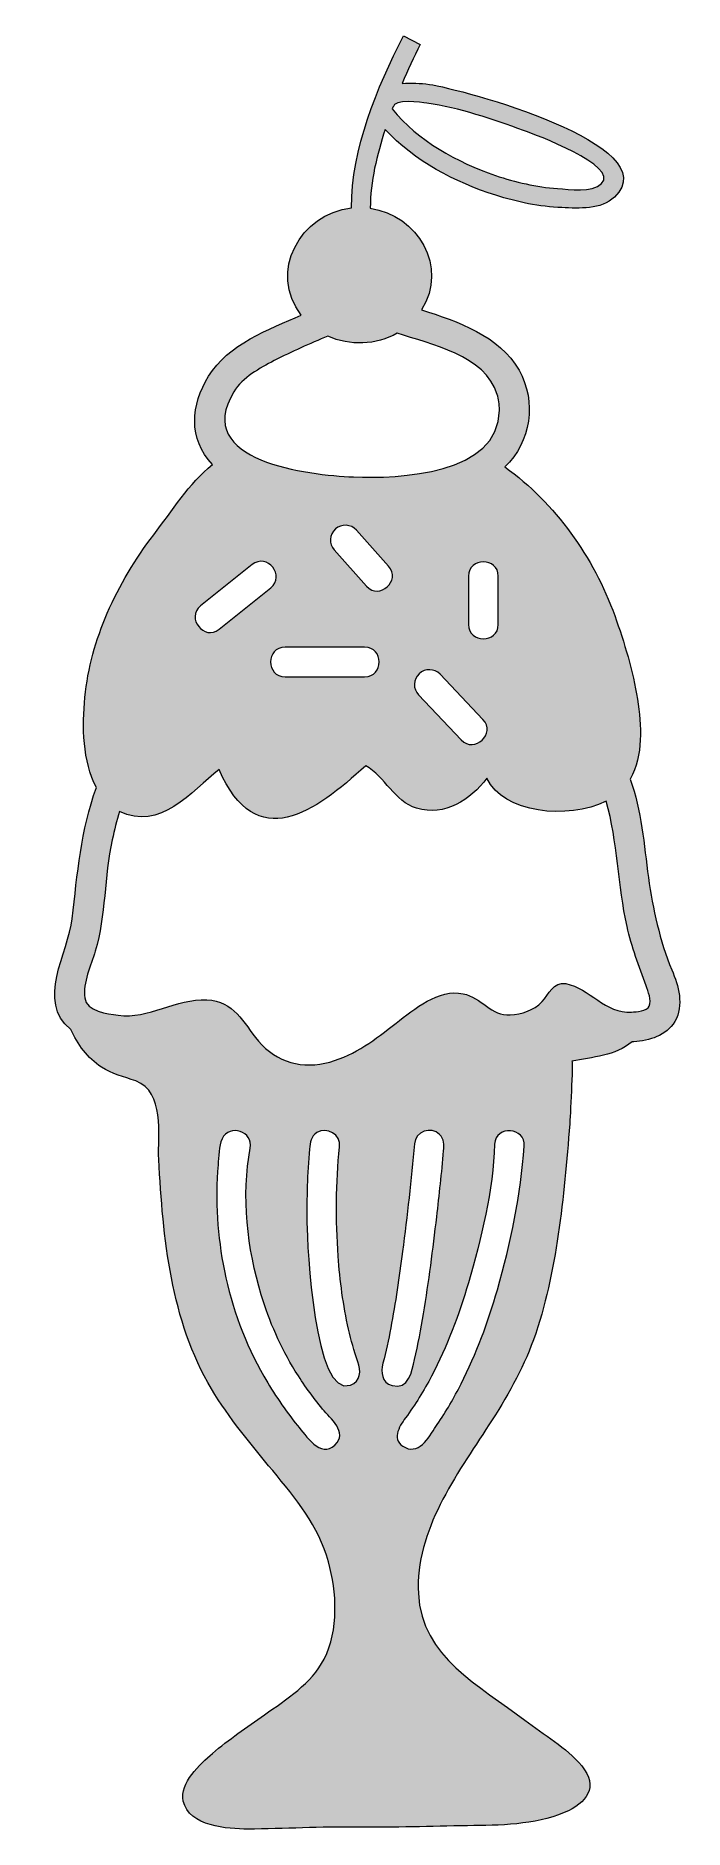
# Model space of a CAD drawing. Header units: inches. Extents: x -1 to 36, y 0 to 102.
import ezdxf

# ---------------------------------------------------------------- set-up
doc = ezdxf.new("R2010")
doc.units = ezdxf.units.IN
doc.header["$MEASUREMENT"] = 0
doc.layers.add('Layer 1', color=7, linetype='Continuous')

msp = doc.modelspace()

# ---------------------------------------------------------------- hatches: boundary and pattern name
at = {"layer": 'Layer 1', "true_color": 0xf4b8d3}
h = msp.add_hatch(color=254, dxfattribs=at)
h.dxf.hatch_style = 2
edge = h.paths.add_edge_path()
edge.add_spline(control_points=[(33.66, 53.91), (33.4, 55.78), (33.28, 57.7), (32.62, 59.49), (33.37, 60.84), (33.28, 62.53), (33.04, 64.01), (32.78, 65.62), (32.3, 67.22), (31.75, 68.75), (30.54, 72.08), (28.4, 75.09), (25.52, 77.18), (27, 78.57), (27.33, 80.88), (26.33, 82.65), (25.21, 84.62), (22.83, 85.42), (20.8, 86.08), (22.33, 88.49), (20.57, 91.46), (17.89, 91.83), (17.89, 93.35), (18.27, 94.86), (18.73, 96.3), (20.4, 94.51), (22.69, 93.3), (25.01, 92.57), (26.22, 92.18), (27.48, 91.92), (28.76, 91.87), (29.73, 91.83), (30.98, 91.73), (31.74, 92.47), (34.81, 95.43), (23.01, 98.6), (21.24, 98.85), (21.24, 98.85), (21.24, 98.85), (21.24, 98.85), (20.73, 98.92), (20.21, 98.95), (19.7, 98.9), (20.01, 99.65), (20.35, 100.39), (20.72, 101.11), (20.72, 101.11), (19.77, 101.6), (19.77, 101.6), (18.27, 98.65), (16.82, 95.2), (16.82, 91.85), (13.93, 91.54), (12.08, 88.22), (13.98, 85.78), (12.15, 85), (9.81, 84.1), (8.72, 82.32), (7.73, 80.69), (7.54, 78.77), (8.95, 77.32), (7.59, 76.22), (6.67, 74.7), (5.61, 73.33), (4.57, 71.96), (3.67, 70.48), (2.98, 68.9), (2.33, 67.38), (1.87, 65.77), (1.71, 64.12), (1.55, 62.5), (1.58, 60.49), (2.36, 59.01), (1.47, 56.58), (1.29, 54.12), (0.99, 51.58), (0.76, 49.64), (-1.07, 46.89), (0.91, 45.31), (1.28, 44.46), (1.88, 43.68), (2.65, 43.17), (3.25, 42.78), (3.93, 42.63), (4.59, 42.39), (6.27, 41.76), (5.82, 39.36), (5.9, 37.93), (6.13, 33.52), (6.58, 28.8), (8.89, 24.94), (9.88, 23.28), (11.13, 21.8), (12.36, 20.31), (13.66, 18.73), (14.96, 17.17), (15.52, 15.15), (15.99, 13.42), (16.12, 11.27), (15.27, 9.63), (14.55, 8.23), (13.14, 7.36), (11.89, 6.47), (10.89, 5.76), (9.87, 5.08), (8.94, 4.28), (8.24, 3.67), (7.06, 2.64), (7.29, 1.58), (7.6, 0.15), (9.82, 0), (10.94, 0), (13.02, 0.01), (15.08, 0.14), (17.17, 0.11), (19.25, 0.08), (21.33, 0.16), (23.41, 0.19), (25.23, 0.21), (27.19, 0.23), (28.89, 0.93), (30.16, 1.46), (30.86, 2.4), (29.88, 3.58), (28.99, 4.64), (27.73, 5.34), (26.65, 6.17), (24.09, 8.14), (20.8, 9.71), (20.62, 13.34), (20.44, 16.93), (22.77, 20.04), (24.62, 22.9), (25.62, 24.44), (26.51, 25.99), (27.14, 27.72), (27.84, 29.65), (28.24, 31.66), (28.55, 33.7), (28.85, 35.77), (29.03, 37.86), (29.2, 39.95), (29.22, 40.18), (29.39, 43.52), (29.32, 43.5), (30.48, 43.75), (31.8, 43.79), (32.73, 44.61), (32.77, 44.61), (32.8, 44.61), (32.83, 44.61), (33.71, 44.67), (34.68, 44.94), (35.16, 45.76), (35.69, 46.67), (35.36, 47.78), (34.99, 48.68), (34.29, 50.35), (33.92, 52.12), (33.66, 53.91)], knot_values=[0, 0, 0, 0, 1, 1, 1, 2, 2, 2, 3, 3, 3, 4, 4, 4, 5, 5, 5, 6, 6, 6, 7, 7, 7, 8, 8, 8, 9, 9, 9, 10, 10, 10, 11, 11, 11, 12, 12, 12, 13, 13, 13, 14, 14, 14, 15, 15, 15, 16, 16, 16, 17, 17, 17, 18, 18, 18, 19, 19, 19, 20, 20, 20, 21, 21, 21, 22, 22, 22, 23, 23, 23, 24, 24, 24, 25, 25, 25, 26, 26, 26, 27, 27, 27, 28, 28, 28, 29, 29, 29, 30, 30, 30, 31, 31, 31, 32, 32, 32, 33, 33, 33, 34, 34, 34, 35, 35, 35, 36, 36, 36, 37, 37, 37, 38, 38, 38, 39, 39, 39, 40, 40, 40, 41, 41, 41, 42, 42, 42, 43, 43, 43, 44, 44, 44, 45, 45, 45, 46, 46, 46, 47, 47, 47, 48, 48, 48, 49, 49, 49, 50, 50, 50, 51, 51, 51, 52, 52, 52, 53, 53, 53, 53], degree=3, periodic=1)
edge = h.paths.add_edge_path()
edge.add_spline(control_points=[(19.17, 97.56), (19.17, 97.56), (19.19, 97.56), (19.19, 97.56), (19.21, 98.05), (20.8, 97.83), (21.1, 97.79), (21.1, 97.79), (21.1, 97.79), (21.1, 97.79), (22.95, 97.54), (24.84, 96.86), (26.58, 96.24), (27.22, 96.01), (32.03, 94.24), (31, 93.23), (30.46, 92.7), (29.18, 92.91), (28.5, 92.95), (27.31, 93.03), (26.12, 93.31), (24.99, 93.69), (22.81, 94.44), (20.6, 95.64), (19.13, 97.46), (19.15, 97.5), (19.16, 97.53), (19.17, 97.56)], knot_values=[0, 0, 0, 0, 1, 1, 1, 2, 2, 2, 3, 3, 3, 4, 4, 4, 5, 5, 5, 6, 6, 6, 7, 7, 7, 8, 8, 8, 9, 9, 9, 9], degree=3, periodic=1)
edge = h.paths.add_edge_path()
edge.add_spline(control_points=[(10.16, 81.44), (10.65, 82.25), (11.63, 82.77), (12.44, 83.2), (13.43, 83.72), (14.46, 84.15), (15.49, 84.59), (16.73, 84.02), (18.22, 84.08), (19.41, 84.75), (21.31, 84.13), (24.42, 83.5), (25.09, 81.28), (25.09, 81.28), (25.09, 81.28), (25.09, 81.28), (25.17, 81.02), (25.21, 80.73), (25.21, 80.4), (25.21, 76.74), (19.49, 76.5), (16.93, 76.61), (14.41, 76.72), (7.74, 77.47), (10.16, 81.44), (10.16, 81.44), (10.16, 81.44), (10.16, 81.44)], knot_values=[0, 0, 0, 0, 1, 1, 1, 2, 2, 2, 3, 3, 3, 4, 4, 4, 5, 5, 5, 6, 6, 6, 7, 7, 7, 8, 8, 8, 9, 9, 9, 9], degree=3, periodic=1)
edge = h.paths.add_edge_path()
edge.add_spline(control_points=[(23.46, 68.25), (23.46, 68.25), (23.46, 70.99), (23.46, 70.99), (23.46, 72.07), (25.15, 72.07), (25.15, 70.99), (25.15, 70.99), (25.15, 68.25), (25.15, 68.25), (25.15, 67.17), (23.46, 67.17), (23.46, 68.25)], knot_values=[0, 0, 0, 0, 1, 1, 1, 2, 2, 2, 3, 3, 3, 4, 4, 4, 4], degree=3, periodic=1)
edge = h.paths.add_edge_path()
edge.add_spline(control_points=[(23.05, 61.71), (23.05, 61.71), (20.63, 64.27), (20.63, 64.27), (20.3, 64.6), (20.32, 65.14), (20.66, 65.46), (20.99, 65.78), (21.53, 65.76), (21.85, 65.43), (21.85, 65.43), (24.28, 62.87), (24.28, 62.87), (25.03, 62.08), (23.8, 60.92), (23.05, 61.71)], knot_values=[0, 0, 0, 0, 1, 1, 1, 2, 2, 2, 3, 3, 3, 4, 4, 4, 5, 5, 5, 5], degree=3, periodic=1)
edge = h.paths.add_edge_path()
edge.add_spline(control_points=[(17.68, 70.42), (17.68, 70.42), (15.85, 72.47), (15.85, 72.47), (15.54, 72.82), (15.57, 73.35), (15.91, 73.66), (16.26, 73.97), (16.79, 73.94), (17.11, 73.59), (17.11, 73.59), (18.93, 71.55), (18.93, 71.55), (19.66, 70.74), (18.4, 69.61), (17.68, 70.42)], knot_values=[0, 0, 0, 0, 1, 1, 1, 2, 2, 2, 3, 3, 3, 4, 4, 4, 5, 5, 5, 5], degree=3, periodic=1)
edge = h.paths.add_edge_path()
edge.add_spline(control_points=[(17.57, 65.28), (17.57, 65.28), (13.06, 65.28), (13.06, 65.28), (11.97, 65.28), (11.97, 66.97), (13.06, 66.97), (13.06, 66.97), (17.57, 66.97), (17.57, 66.97), (18.66, 66.97), (18.66, 65.28), (17.57, 65.28)], knot_values=[0, 0, 0, 0, 1, 1, 1, 2, 2, 2, 3, 3, 3, 4, 4, 4, 4], degree=3, periodic=1)
edge = h.paths.add_edge_path()
edge.add_spline(control_points=[(8.27, 69.3), (8.27, 69.3), (11.19, 71.64), (11.19, 71.64), (12.04, 72.32), (13.1, 71.01), (12.25, 70.33), (12.25, 70.33), (9.32, 67.98), (9.32, 67.98), (8.48, 67.3), (7.42, 68.62), (8.27, 69.3)], knot_values=[0, 0, 0, 0, 1, 1, 1, 2, 2, 2, 3, 3, 3, 4, 4, 4, 4], degree=3, periodic=1)
edge = h.paths.add_edge_path()
edge.add_spline(control_points=[(15.89, 21.76), (15.06, 20.99), (14.22, 22.31), (13.77, 22.86), (13.06, 23.74), (12.42, 24.67), (11.86, 25.66), (10.8, 27.51), (10.05, 29.54), (9.62, 31.63), (9.22, 33.59), (9.09, 35.63), (9.26, 37.63), (9.3, 38.09), (9.29, 38.68), (9.49, 39.11), (9.9, 39.99), (11.28, 39.53), (11.08, 38.58), (11.08, 38.58), (11.08, 38.58), (11.08, 38.58), (10.58, 35.87), (10.91, 32.89), (11.71, 30.27), (12.16, 28.76), (12.81, 27.3), (13.64, 25.95), (14.11, 25.2), (14.62, 24.48), (15.19, 23.8), (15.62, 23.27), (16.65, 22.47), (15.89, 21.76)], knot_values=[0, 0, 0, 0, 1, 1, 1, 2, 2, 2, 3, 3, 3, 4, 4, 4, 5, 5, 5, 6, 6, 6, 7, 7, 7, 8, 8, 8, 9, 9, 9, 10, 10, 10, 11, 11, 11, 11], degree=3, periodic=1)
edge = h.paths.add_edge_path()
edge.add_spline(control_points=[(16.76, 25.15), (14.7, 24.4), (14.32, 33.07), (14.3, 34.34), (14.28, 35.74), (14.32, 37.14), (14.44, 38.53), (14.48, 38.9), (14.52, 39.25), (14.86, 39.46), (15.45, 39.83), (16.23, 39.34), (16.15, 38.65), (15.93, 36.6), (15.93, 34.51), (16.07, 32.46), (16.17, 31.07), (16.35, 29.68), (16.66, 28.32), (16.8, 27.7), (16.97, 27.08), (17.18, 26.48), (17.36, 25.97), (17.38, 25.37), (16.76, 25.15)], knot_values=[0, 0, 0, 0, 1, 1, 1, 2, 2, 2, 3, 3, 3, 4, 4, 4, 5, 5, 5, 6, 6, 6, 7, 7, 7, 8, 8, 8, 8], degree=3, periodic=1)
edge = h.paths.add_edge_path()
edge.add_spline(control_points=[(19.13, 25.13), (18.53, 25.3), (18.48, 25.88), (18.61, 26.39), (18.79, 27.05), (18.93, 27.72), (19.05, 28.39), (19.32, 29.83), (19.53, 31.27), (19.72, 32.72), (19.98, 34.75), (20.21, 36.79), (20.4, 38.83), (20.46, 39.52), (21.32, 39.84), (21.82, 39.36), (22.09, 39.1), (22.09, 38.77), (22.05, 38.43), (21.94, 37.18), (21.8, 35.93), (21.66, 34.69), (21.44, 32.85), (21.21, 31.02), (20.91, 29.2), (20.76, 28.33), (20.6, 27.46), (20.4, 26.6), (20.26, 25.96), (20.07, 24.86), (19.13, 25.13)], knot_values=[0, 0, 0, 0, 1, 1, 1, 2, 2, 2, 3, 3, 3, 4, 4, 4, 5, 5, 5, 6, 6, 6, 7, 7, 7, 8, 8, 8, 9, 9, 9, 10, 10, 10, 10], degree=3, periodic=1)
edge = h.paths.add_edge_path()
edge.add_spline(control_points=[(26.62, 38.69), (26.42, 35.95), (25.86, 33.2), (25.1, 30.56), (24.57, 28.73), (23.9, 26.93), (23.04, 25.23), (22.64, 24.43), (22.19, 23.66), (21.69, 22.92), (21.31, 22.36), (20.73, 21.21), (19.88, 21.61), (19.05, 22.01), (19.51, 22.79), (19.89, 23.3), (20.44, 24.05), (20.93, 24.84), (21.37, 25.67), (22.25, 27.34), (22.92, 29.13), (23.45, 30.95), (24.19, 33.46), (24.85, 36.18), (24.94, 38.81), (24.94, 38.81), (24.94, 38.81), (24.94, 38.81), (25.01, 39.89), (26.7, 39.78), (26.62, 38.69)], knot_values=[0, 0, 0, 0, 1, 1, 1, 2, 2, 2, 3, 3, 3, 4, 4, 4, 5, 5, 5, 6, 6, 6, 7, 7, 7, 8, 8, 8, 9, 9, 9, 10, 10, 10, 10], degree=3, periodic=1)
edge = h.paths.add_edge_path()
edge.add_spline(control_points=[(33.71, 46.63), (33.58, 46.33), (32.97, 46.31), (32.71, 46.29), (32.71, 46.29), (32.71, 46.29), (32.71, 46.29), (31.21, 46.18), (30.33, 47.66), (28.97, 47.9), (28.27, 48.02), (28.02, 47.29), (27.63, 46.88), (27.14, 46.37), (26.5, 46.18), (25.82, 46.13), (25.82, 46.13), (25.82, 46.13), (25.82, 46.13), (24.77, 46.04), (24.18, 47.13), (23.16, 47.33), (23.16, 47.33), (23.16, 47.33), (23.16, 47.33), (21.76, 47.62), (20.38, 46.46), (19.36, 45.66), (18.16, 44.73), (17.07, 43.88), (15.59, 43.46), (14.07, 43.04), (12.58, 43.42), (11.55, 44.65), (10.68, 45.69), (10.17, 46.92), (8.62, 46.99), (8.62, 46.99), (8.62, 46.99), (8.62, 46.99), (6.88, 47.06), (5.32, 45.88), (3.59, 46.11), (3.59, 46.11), (3.59, 46.11), (3.59, 46.11), (2.99, 46.19), (1.81, 46.33), (1.7, 47.09), (1.58, 47.95), (2.06, 48.93), (2.3, 49.74), (2.9, 51.78), (2.8, 53.96), (3.26, 56.05), (3.38, 56.6), (3.52, 57.14), (3.68, 57.66), (5.93, 56.52), (7.77, 58.77), (9.32, 60.04), (11.41, 55.18), (14.77, 57.62), (17.63, 60.25), (18.75, 59.62), (19.23, 58.23), (20.52, 57.84), (22.11, 57.36), (23.57, 58.32), (24.5, 59.54), (25.41, 57.55), (29.1, 57.17), (31.26, 58.24), (31.93, 55.94), (31.92, 53.47), (32.45, 51.14), (32.71, 49.98), (33.11, 48.89), (33.53, 47.78), (33.64, 47.47), (33.85, 46.97), (33.71, 46.63)], knot_values=[0, 0, 0, 0, 1, 1, 1, 2, 2, 2, 3, 3, 3, 4, 4, 4, 5, 5, 5, 6, 6, 6, 7, 7, 7, 8, 8, 8, 9, 9, 9, 10, 10, 10, 11, 11, 11, 12, 12, 12, 13, 13, 13, 14, 14, 14, 15, 15, 15, 16, 16, 16, 17, 17, 17, 18, 18, 18, 19, 19, 19, 20, 20, 20, 21, 21, 21, 22, 22, 22, 23, 23, 23, 24, 24, 24, 25, 25, 25, 26, 26, 26, 27, 27, 27, 27], degree=3, periodic=1)

# ---------------------------------------------------------------- linework, layer by layer
at = {"layer": 'Layer 1', "lineweight": 0}
for points, knots in [([(33.66, 53.91), (33.4, 55.78), (33.28, 57.7), (32.62, 59.49), (33.37, 60.84), (33.28, 62.53), (33.04, 64.01), (32.78, 65.62), (32.3, 67.22), (31.75, 68.75), (30.54, 72.08), (28.4, 75.09), (25.52, 77.18), (27, 78.57), (27.33, 80.88), (26.33, 82.65), (25.21, 84.62), (22.83, 85.42), (20.8, 86.08), (22.33, 88.49), (20.57, 91.46), (17.89, 91.83), (17.89, 93.35), (18.27, 94.86), (18.73, 96.3), (20.4, 94.51), (22.69, 93.3), (25.01, 92.57), (26.22, 92.18), (27.48, 91.92), (28.76, 91.87), (29.73, 91.83), (30.98, 91.73), (31.74, 92.47), (34.81, 95.43), (23.01, 98.6), (21.24, 98.85), (21.24, 98.85), (21.24, 98.85), (21.24, 98.85), (20.73, 98.92), (20.21, 98.95), (19.7, 98.9), (20.01, 99.65), (20.35, 100.39), (20.72, 101.11), (20.72, 101.11), (19.77, 101.6), (19.77, 101.6), (18.27, 98.65), (16.82, 95.2), (16.82, 91.85), (13.93, 91.54), (12.08, 88.22), (13.98, 85.78), (12.15, 85), (9.81, 84.1), (8.72, 82.32), (7.73, 80.69), (7.54, 78.77), (8.95, 77.32), (7.59, 76.22), (6.67, 74.7), (5.61, 73.33), (4.57, 71.96), (3.67, 70.48), (2.98, 68.9), (2.33, 67.38), (1.87, 65.77), (1.71, 64.12), (1.55, 62.5), (1.58, 60.49), (2.36, 59.01), (1.47, 56.58), (1.29, 54.12), (0.99, 51.58), (0.76, 49.64), (-1.07, 46.89), (0.91, 45.31), (1.28, 44.46), (1.88, 43.68), (2.65, 43.17), (3.25, 42.78), (3.93, 42.63), (4.59, 42.39), (6.27, 41.76), (5.82, 39.36), (5.9, 37.93), (6.13, 33.52), (6.58, 28.8), (8.89, 24.94), (9.88, 23.28), (11.13, 21.8), (12.36, 20.31), (13.66, 18.73), (14.96, 17.17), (15.52, 15.15), (15.99, 13.42), (16.12, 11.27), (15.27, 9.63), (14.55, 8.23), (13.14, 7.36), (11.89, 6.47), (10.89, 5.76), (9.87, 5.08), (8.94, 4.28), (8.24, 3.67), (7.06, 2.64), (7.29, 1.58), (7.6, 0.15), (9.82, 0), (10.94, 0), (13.02, 0.01), (15.08, 0.14), (17.17, 0.11), (19.25, 0.08), (21.33, 0.16), (23.41, 0.19), (25.23, 0.21), (27.19, 0.23), (28.89, 0.93), (30.16, 1.46), (30.86, 2.4), (29.88, 3.58), (28.99, 4.64), (27.73, 5.34), (26.65, 6.17), (24.09, 8.14), (20.8, 9.71), (20.62, 13.34), (20.44, 16.93), (22.77, 20.04), (24.62, 22.9), (25.62, 24.44), (26.51, 25.99), (27.14, 27.72), (27.84, 29.65), (28.24, 31.66), (28.55, 33.7), (28.85, 35.77), (29.03, 37.86), (29.2, 39.95), (29.22, 40.18), (29.39, 43.52), (29.32, 43.5), (30.48, 43.75), (31.8, 43.79), (32.73, 44.61), (32.77, 44.61), (32.8, 44.61), (32.83, 44.61), (33.71, 44.67), (34.68, 44.94), (35.16, 45.76), (35.69, 46.67), (35.36, 47.78), (34.99, 48.68), (34.29, 50.35), (33.92, 52.12), (33.66, 53.91)], [0, 0, 0, 0, 1, 1, 1, 2, 2, 2, 3, 3, 3, 4, 4, 4, 5, 5, 5, 6, 6, 6, 7, 7, 7, 8, 8, 8, 9, 9, 9, 10, 10, 10, 11, 11, 11, 12, 12, 12, 13, 13, 13, 14, 14, 14, 15, 15, 15, 16, 16, 16, 17, 17, 17, 18, 18, 18, 19, 19, 19, 20, 20, 20, 21, 21, 21, 22, 22, 22, 23, 23, 23, 24, 24, 24, 25, 25, 25, 26, 26, 26, 27, 27, 27, 28, 28, 28, 29, 29, 29, 30, 30, 30, 31, 31, 31, 32, 32, 32, 33, 33, 33, 34, 34, 34, 35, 35, 35, 36, 36, 36, 37, 37, 37, 38, 38, 38, 39, 39, 39, 40, 40, 40, 41, 41, 41, 42, 42, 42, 43, 43, 43, 44, 44, 44, 45, 45, 45, 46, 46, 46, 47, 47, 47, 48, 48, 48, 49, 49, 49, 50, 50, 50, 51, 51, 51, 52, 52, 52, 53, 53, 53, 53]), ([(19.17, 97.56), (19.17, 97.56), (19.19, 97.56), (19.19, 97.56), (19.21, 98.05), (20.8, 97.83), (21.1, 97.79), (21.1, 97.79), (21.1, 97.79), (21.1, 97.79), (22.95, 97.54), (24.84, 96.86), (26.58, 96.24), (27.22, 96.01), (32.03, 94.24), (31, 93.23), (30.46, 92.7), (29.18, 92.91), (28.5, 92.95), (27.31, 93.03), (26.12, 93.31), (24.99, 93.69), (22.81, 94.44), (20.6, 95.64), (19.13, 97.46), (19.15, 97.5), (19.16, 97.53), (19.17, 97.56)], [0, 0, 0, 0, 1, 1, 1, 2, 2, 2, 3, 3, 3, 4, 4, 4, 5, 5, 5, 6, 6, 6, 7, 7, 7, 8, 8, 8, 9, 9, 9, 9]), ([(10.16, 81.44), (10.65, 82.25), (11.63, 82.77), (12.44, 83.2), (13.43, 83.72), (14.46, 84.15), (15.49, 84.59), (16.73, 84.02), (18.22, 84.08), (19.41, 84.75), (21.31, 84.13), (24.42, 83.5), (25.09, 81.28), (25.09, 81.28), (25.09, 81.28), (25.09, 81.28), (25.17, 81.02), (25.21, 80.73), (25.21, 80.4), (25.21, 76.74), (19.49, 76.5), (16.93, 76.61), (14.41, 76.72), (7.74, 77.47), (10.16, 81.44), (10.16, 81.44), (10.16, 81.44), (10.16, 81.44)], [0, 0, 0, 0, 1, 1, 1, 2, 2, 2, 3, 3, 3, 4, 4, 4, 5, 5, 5, 6, 6, 6, 7, 7, 7, 8, 8, 8, 9, 9, 9, 9]), ([(17.68, 70.42), (17.68, 70.42), (15.85, 72.47), (15.85, 72.47), (15.54, 72.82), (15.57, 73.35), (15.91, 73.66), (16.26, 73.97), (16.79, 73.94), (17.11, 73.59), (17.11, 73.59), (18.93, 71.55), (18.93, 71.55), (19.66, 70.74), (18.4, 69.61), (17.68, 70.42)], [0, 0, 0, 0, 1, 1, 1, 2, 2, 2, 3, 3, 3, 4, 4, 4, 5, 5, 5, 5]), ([(8.27, 69.3), (8.27, 69.3), (11.19, 71.64), (11.19, 71.64), (12.04, 72.32), (13.1, 71.01), (12.25, 70.33), (12.25, 70.33), (9.32, 67.98), (9.32, 67.98), (8.48, 67.3), (7.42, 68.62), (8.27, 69.3)], [0, 0, 0, 0, 1, 1, 1, 2, 2, 2, 3, 3, 3, 4, 4, 4, 4]), ([(23.46, 68.25), (23.46, 68.25), (23.46, 70.99), (23.46, 70.99), (23.46, 72.07), (25.15, 72.07), (25.15, 70.99), (25.15, 70.99), (25.15, 68.25), (25.15, 68.25), (25.15, 67.17), (23.46, 67.17), (23.46, 68.25)], [0, 0, 0, 0, 1, 1, 1, 2, 2, 2, 3, 3, 3, 4, 4, 4, 4]), ([(17.57, 65.28), (17.57, 65.28), (13.06, 65.28), (13.06, 65.28), (11.97, 65.28), (11.97, 66.97), (13.06, 66.97), (13.06, 66.97), (17.57, 66.97), (17.57, 66.97), (18.66, 66.97), (18.66, 65.28), (17.57, 65.28)], [0, 0, 0, 0, 1, 1, 1, 2, 2, 2, 3, 3, 3, 4, 4, 4, 4]), ([(23.05, 61.71), (23.05, 61.71), (20.63, 64.27), (20.63, 64.27), (20.3, 64.6), (20.32, 65.14), (20.66, 65.46), (20.99, 65.78), (21.53, 65.76), (21.85, 65.43), (21.85, 65.43), (24.28, 62.87), (24.28, 62.87), (25.03, 62.08), (23.8, 60.92), (23.05, 61.71)], [0, 0, 0, 0, 1, 1, 1, 2, 2, 2, 3, 3, 3, 4, 4, 4, 5, 5, 5, 5]), ([(33.71, 46.63), (33.58, 46.33), (32.97, 46.31), (32.71, 46.29), (32.71, 46.29), (32.71, 46.29), (32.71, 46.29), (31.21, 46.18), (30.33, 47.66), (28.97, 47.9), (28.27, 48.02), (28.02, 47.29), (27.63, 46.88), (27.14, 46.37), (26.5, 46.18), (25.82, 46.13), (25.82, 46.13), (25.82, 46.13), (25.82, 46.13), (24.77, 46.04), (24.18, 47.13), (23.16, 47.33), (23.16, 47.33), (23.16, 47.33), (23.16, 47.33), (21.76, 47.62), (20.38, 46.46), (19.36, 45.66), (18.16, 44.73), (17.07, 43.88), (15.59, 43.46), (14.07, 43.04), (12.58, 43.42), (11.55, 44.65), (10.68, 45.69), (10.17, 46.92), (8.62, 46.99), (8.62, 46.99), (8.62, 46.99), (8.62, 46.99), (6.88, 47.06), (5.32, 45.88), (3.59, 46.11), (3.59, 46.11), (3.59, 46.11), (3.59, 46.11), (2.99, 46.19), (1.81, 46.33), (1.7, 47.09), (1.58, 47.95), (2.06, 48.93), (2.3, 49.74), (2.9, 51.78), (2.8, 53.96), (3.26, 56.05), (3.38, 56.6), (3.52, 57.14), (3.68, 57.66), (5.93, 56.52), (7.77, 58.77), (9.32, 60.04), (11.41, 55.18), (14.77, 57.62), (17.63, 60.25), (18.75, 59.62), (19.23, 58.23), (20.52, 57.84), (22.11, 57.36), (23.57, 58.32), (24.5, 59.54), (25.41, 57.55), (29.1, 57.17), (31.26, 58.24), (31.93, 55.94), (31.92, 53.47), (32.45, 51.14), (32.71, 49.98), (33.11, 48.89), (33.53, 47.78), (33.64, 47.47), (33.85, 46.97), (33.71, 46.63)], [0, 0, 0, 0, 1, 1, 1, 2, 2, 2, 3, 3, 3, 4, 4, 4, 5, 5, 5, 6, 6, 6, 7, 7, 7, 8, 8, 8, 9, 9, 9, 10, 10, 10, 11, 11, 11, 12, 12, 12, 13, 13, 13, 14, 14, 14, 15, 15, 15, 16, 16, 16, 17, 17, 17, 18, 18, 18, 19, 19, 19, 20, 20, 20, 21, 21, 21, 22, 22, 22, 23, 23, 23, 24, 24, 24, 25, 25, 25, 26, 26, 26, 27, 27, 27, 27]), ([(15.89, 21.76), (15.06, 20.99), (14.22, 22.31), (13.77, 22.86), (13.06, 23.74), (12.42, 24.67), (11.86, 25.66), (10.8, 27.51), (10.05, 29.54), (9.62, 31.63), (9.22, 33.59), (9.09, 35.63), (9.26, 37.63), (9.3, 38.09), (9.29, 38.68), (9.49, 39.11), (9.9, 39.99), (11.28, 39.53), (11.08, 38.58), (11.08, 38.58), (11.08, 38.58), (11.08, 38.58), (10.58, 35.87), (10.91, 32.89), (11.71, 30.27), (12.16, 28.76), (12.81, 27.3), (13.64, 25.95), (14.11, 25.2), (14.62, 24.48), (15.19, 23.8), (15.62, 23.27), (16.65, 22.47), (15.89, 21.76)], [0, 0, 0, 0, 1, 1, 1, 2, 2, 2, 3, 3, 3, 4, 4, 4, 5, 5, 5, 6, 6, 6, 7, 7, 7, 8, 8, 8, 9, 9, 9, 10, 10, 10, 11, 11, 11, 11]), ([(16.76, 25.15), (14.7, 24.4), (14.32, 33.07), (14.3, 34.34), (14.28, 35.74), (14.32, 37.14), (14.44, 38.53), (14.48, 38.9), (14.52, 39.25), (14.86, 39.46), (15.45, 39.83), (16.23, 39.34), (16.15, 38.65), (15.93, 36.6), (15.93, 34.51), (16.07, 32.46), (16.17, 31.07), (16.35, 29.68), (16.66, 28.32), (16.8, 27.7), (16.97, 27.08), (17.18, 26.48), (17.36, 25.97), (17.38, 25.37), (16.76, 25.15)], [0, 0, 0, 0, 1, 1, 1, 2, 2, 2, 3, 3, 3, 4, 4, 4, 5, 5, 5, 6, 6, 6, 7, 7, 7, 8, 8, 8, 8]), ([(19.13, 25.13), (18.53, 25.3), (18.48, 25.88), (18.61, 26.39), (18.79, 27.05), (18.93, 27.72), (19.05, 28.39), (19.32, 29.83), (19.53, 31.27), (19.72, 32.72), (19.98, 34.75), (20.21, 36.79), (20.4, 38.83), (20.46, 39.52), (21.32, 39.84), (21.82, 39.36), (22.09, 39.1), (22.09, 38.77), (22.05, 38.43), (21.94, 37.18), (21.8, 35.93), (21.66, 34.69), (21.44, 32.85), (21.21, 31.02), (20.91, 29.2), (20.76, 28.33), (20.6, 27.46), (20.4, 26.6), (20.26, 25.96), (20.07, 24.86), (19.13, 25.13)], [0, 0, 0, 0, 1, 1, 1, 2, 2, 2, 3, 3, 3, 4, 4, 4, 5, 5, 5, 6, 6, 6, 7, 7, 7, 8, 8, 8, 9, 9, 9, 10, 10, 10, 10]), ([(26.62, 38.69), (26.42, 35.95), (25.86, 33.2), (25.1, 30.56), (24.57, 28.73), (23.9, 26.93), (23.04, 25.23), (22.64, 24.43), (22.19, 23.66), (21.69, 22.92), (21.31, 22.36), (20.73, 21.21), (19.88, 21.61), (19.05, 22.01), (19.51, 22.79), (19.89, 23.3), (20.44, 24.05), (20.93, 24.84), (21.37, 25.67), (22.25, 27.34), (22.92, 29.13), (23.45, 30.95), (24.19, 33.46), (24.85, 36.18), (24.94, 38.81), (24.94, 38.81), (24.94, 38.81), (24.94, 38.81), (25.01, 39.89), (26.7, 39.78), (26.62, 38.69)], [0, 0, 0, 0, 1, 1, 1, 2, 2, 2, 3, 3, 3, 4, 4, 4, 5, 5, 5, 6, 6, 6, 7, 7, 7, 8, 8, 8, 9, 9, 9, 10, 10, 10, 10])]:
    msp.add_open_spline(points, degree=3, knots=knots, dxfattribs=at)

doc.saveas('drawing.dxf')
